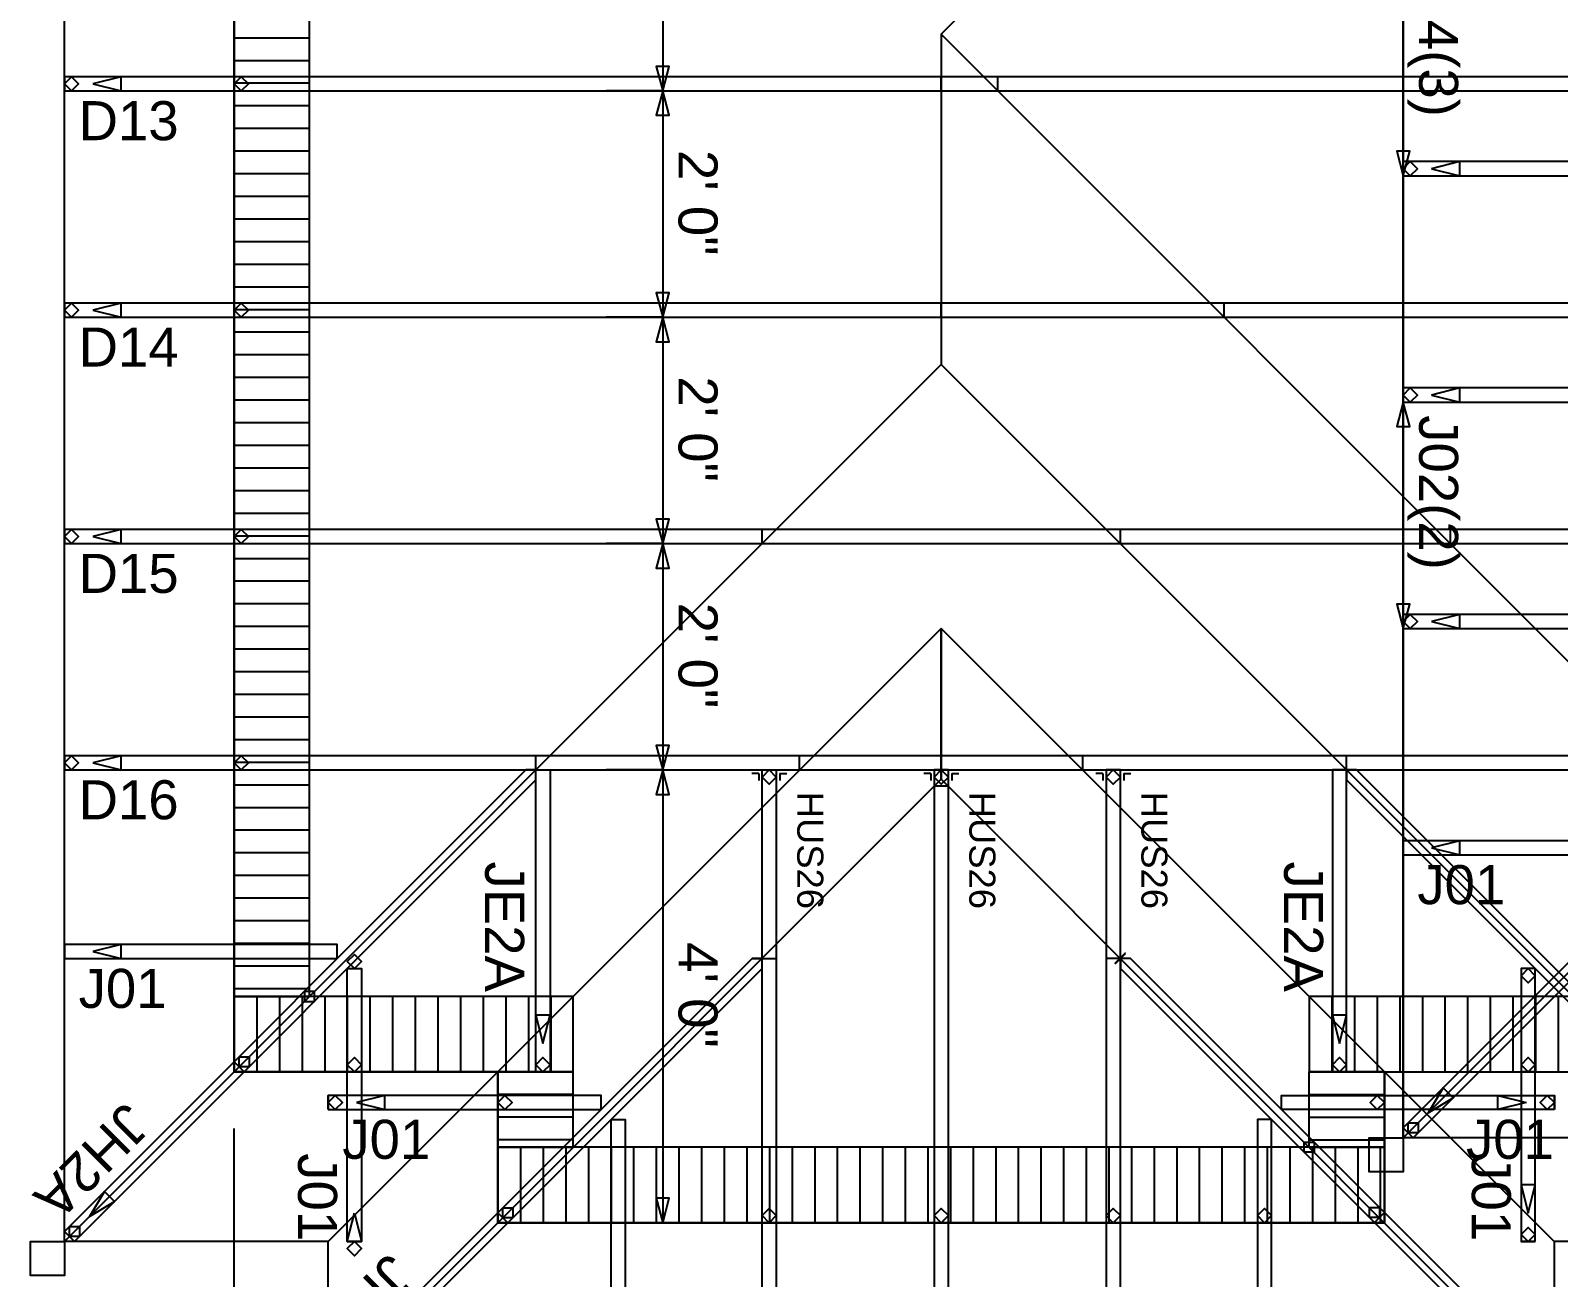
# Model space of a CAD drawing. Header units: inches. Extents: x -25328 to 8149, y -5530 to 4336.
# Drawn here: x 1076.5 to 1238.5, y 2535.3 to 2667.5 of the extents above; entities that cross this region are included whole.
import ezdxf

# ---------------------------------------------------------------- set-up
doc = ezdxf.new("R2010")
doc.units = ezdxf.units.IN
doc.header["$LTSCALE"] = 16
doc.header["$MEASUREMENT"] = 0
for name, color, linetype in [('1st_Floor_Labels_Connector', 7, 'CONTINUOUS'), ('1st_Floor_Labels_Engineering_Mem', 7, 'CONTINUOUS'), ('1st_Floor_Objects_Connectors', 7, 'CONTINUOUS'), ('1st_Floor_Objects_Dimensions', 7, 'CONTINUOUS'), ('1st_Floor_Objects_Planes', 7, 'CONTINUOUS'), ('1st_Floor_Objects_Roof_Framing', 40, 'CONTINUOUS'), ('1st_Floor_Objects_Roof_Truss', 40, 'CONTINUOUS'), ('1st_Floor_Objects_Roof_Truss_Pro', 7, 'CONTINUOUS'), ('1st_Floor_Objects_Walls', 7, 'CONTINUOUS')]:
    doc.layers.add(name, color=color, linetype=linetype)
doc.styles.add('ARIAL', font='arial.ttf', dxfattribs={"height": 13.333333})

msp = doc.modelspace()

# ---------------------------------------------------------------- linework, layer by layer
at = {"layer": '1st_Floor_Labels_Engineering_Mem', "color": 7}
for p, q in [((1222.05619517, 2700.08615618), (1222.05619517, 2652.08615618)), ((1222.05619517, 2628.08615618), (1222.05619517, 2604.08615618))]:
    msp.add_line(p, q, dxfattribs=at)
for points in [[(1222.05619517, 2652.08615618), (1222.75071421, 2654.67805987), (1221.36167613, 2654.67805987), (1222.05619517, 2652.08615618)], [(1222.05619517, 2628.08615618), (1221.36167613, 2625.4942525), (1222.75071421, 2625.4942525), (1222.05619517, 2628.08615618)], [(1222.05619517, 2604.08615618), (1222.75071421, 2606.67805987), (1221.36167613, 2606.67805987), (1222.05619517, 2604.08615618)]]:
    msp.add_lwpolyline(points, close=True, dxfattribs=at).dxf.unprotected_set("ltscale", 0)
at = {"layer": '1st_Floor_Objects_Connectors', "color": 7}
for p, q in [((1153.69610301, 2588.72589617), (1152.94610301, 2588.72589617)), ((1153.69610301, 2588.72589617), (1153.69610301, 2587.97589617)), ((1155.91607371, 2588.72589617), (1155.91607371, 2587.97589617)), ((1155.91607371, 2588.72589617), (1156.66607371, 2588.72589617)), ((1171.9461793, 2588.72589617), (1171.1961793, 2588.72589617)), ((1171.9461793, 2588.72589617), (1171.9461793, 2587.97589617)), ((1174.16615001, 2588.72589617), (1174.16615001, 2587.97589617)), ((1174.16615001, 2588.72589617), (1174.91615001, 2588.72589617)), ((1190.19620982, 2588.72589617), (1189.44620982, 2588.72589617)), ((1190.19620982, 2588.72589617), (1190.19620982, 2587.97589617)), ((1192.41618052, 2588.72589617), (1192.41618052, 2587.97589617)), ((1192.41618052, 2588.72589617), (1193.16618052, 2588.72589617))]:
    msp.add_line(p, q, dxfattribs=at)
at = {"layer": '1st_Floor_Objects_Dimensions', "color": 7}
for p, q in [((1143.51589671, 2685.08588153), (1143.51589671, 2661.08588153)), ((1143.51589671, 2661.08588153), (1137.51589671, 2661.08588153)), ((1143.51589671, 2661.08588153), (1137.51589671, 2661.08588153)), ((1143.51589671, 2661.08588153), (1149.51589671, 2661.08588153)), ((1143.51589671, 2661.08588153), (1143.51589671, 2637.0859273)), ((1143.51589671, 2661.08588153), (1149.51589671, 2661.08588153)), ((1143.51589671, 2637.0859273), (1137.51589671, 2637.0859273)), ((1143.51589671, 2637.0859273), (1137.51589671, 2637.0859273)), ((1143.51589671, 2637.0859273), (1149.51589671, 2637.0859273)), ((1143.51589671, 2637.0859273), (1143.51589671, 2613.08588153)), ((1143.51589671, 2637.0859273), (1149.51589671, 2637.0859273)), ((1143.51589671, 2613.08588153), (1137.51589671, 2613.08588153)), ((1143.51589671, 2613.08588153), (1137.51589671, 2613.08588153)), ((1143.51589671, 2613.08588153), (1149.51589671, 2613.08588153)), ((1143.51589671, 2613.08588153), (1143.51589671, 2589.08588153)), ((1143.51589671, 2613.08588153), (1149.51589671, 2613.08588153)), ((1143.51589671, 2589.08588153), (1137.51589671, 2589.08588153)), ((1143.51589671, 2589.08588153), (1137.51589671, 2589.08588153)), ((1143.51589671, 2589.08588153), (1149.51589671, 2589.08588153)), ((1143.51589671, 2589.08588153), (1149.51589671, 2589.08588153)), ((1143.51589671, 2589.08588153), (1143.51589671, 2541.0861333)), ((1098.05611888, 2479.05775958), (1098.05611888, 2551.08586627)), ((1143.51589671, 2541.0861333), (1137.51589671, 2541.0861333)), ((1143.51589671, 2541.0861333), (1149.51589671, 2541.0861333))]:
    msp.add_line(p, q, dxfattribs=at)
for points in [[(1143.51589671, 2661.08588153), (1144.21041575, 2663.67778521), (1142.82137767, 2663.67778521), (1143.51589671, 2661.08588153)], [(1143.51589671, 2661.08588153), (1142.82137767, 2658.49397784), (1144.21041575, 2658.49397784), (1143.51589671, 2661.08588153)], [(1143.51589671, 2637.0859273), (1144.21041575, 2639.67783099), (1142.82137767, 2639.67783099), (1143.51589671, 2637.0859273)], [(1143.51589671, 2637.0859273), (1142.82137767, 2634.49402362), (1144.21041575, 2634.49402362), (1143.51589671, 2637.0859273)], [(1143.51589671, 2613.08588153), (1144.21041575, 2615.67778521), (1142.82137767, 2615.67778521), (1143.51589671, 2613.08588153)], [(1143.51589671, 2613.08588153), (1142.82137767, 2610.49397784), (1144.21041575, 2610.49397784), (1143.51589671, 2613.08588153)], [(1143.51589671, 2589.08588153), (1144.21041575, 2591.67778521), (1142.82137767, 2591.67778521), (1143.51589671, 2589.08588153)], [(1143.51589671, 2589.08588153), (1142.82137767, 2586.49397784), (1144.21041575, 2586.49397784), (1143.51589671, 2589.08588153)], [(1143.51589671, 2541.0861333), (1144.21041575, 2543.67803698), (1142.82137767, 2543.67803698), (1143.51589671, 2541.0861333)]]:
    msp.add_lwpolyline(points, close=True, dxfattribs=at).dxf.unprotected_set("ltscale", 0)
at = {"layer": '1st_Floor_Objects_Planes', "color": 70}
for p, q in [((1080.05602732, 2539.08586627), (1080.05593577, 3211.08595782)), ((1080.05621043, 2539.0860036), (1080.05602732, 3211.08595782)), ((1398.55590525, 2892.58603411), (1173.0560731, 2667.08624774)), ((1173.05616465, 2667.08620196), (1398.55590525, 2892.58603411)), ((1222.05619517, 2550.08615618), (1415.05650035, 2743.08655291)), ((1415.05654612, 2743.08646136), (1222.05619517, 2550.08620196)), ((1222.05619517, 2686.08641558), (1222.05619517, 2550.08633929)), ((1222.05619517, 2550.08620196), (1222.05619517, 2686.08614092)), ((1173.0560731, 2667.08624774), (1173.0560731, 2632.08595782)), ((1240.05628672, 2600.08612567), (1173.05616465, 2667.08629351)), ((1173.05616465, 2667.08629351), (1173.05616465, 2632.0860036)), ((1240.05624095, 2600.08612567), (1173.05616465, 2667.08620196)), ((1173.0560731, 2632.08595782), (1080.05602732, 2539.08586627)), ((1080.05602732, 2539.08588915), (1173.05616465, 2632.08595782)), ((1173.05616465, 2632.0860036), (1266.05630198, 2539.0857976)), ((1173.05616465, 2632.08595782), (1266.05621043, 2539.08588915)), ((1108.02749339, 2539.08586627), (1173.0417451, 2604.10020953)), ((1173.04169932, 2604.10016375), (1108.02749339, 2539.08588915)), ((1238.05604258, 2539.08588915), (1173.04169932, 2604.10016375)), ((1173.04183665, 2588.10040789), (1173.0417451, 2604.10020953)), ((1173.0417451, 2604.10020953), (1238.05604258, 2539.08591204)), ((1173.0417451, 2604.10020953), (1173.04183665, 2588.10040789)), ((1108.02721873, 2523.08615618), (1173.0417451, 2588.10036212)), ((1173.04183665, 2588.10040789), (1108.02758494, 2523.08636218)), ((1173.0417451, 2588.10036212), (1238.05595103, 2523.0861333)), ((1238.05608836, 2523.08597308), (1173.04183665, 2588.10040789)), ((1365.05634776, 2550.08615618), (1222.05619517, 2550.08615618)), ((1108.02749339, 2539.08588915), (1080.05602732, 2539.08588915)), ((1108.02740184, 2539.08584338), (1080.05602732, 2539.08584338)), ((1108.02749339, 2523.08633929), (1108.02749339, 2539.08595782)), ((1108.02758494, 2523.08636218), (1108.02749339, 2539.08586627)), ((1238.05604258, 2539.08591204), (1238.05608836, 2523.08597308)), ((1266.05621043, 2539.08588915), (1238.05604258, 2539.08588915)), ((1238.05608836, 2539.08572894), (1238.05608836, 2523.08604174))]:
    msp.add_line(p, q, dxfattribs=at)
at = {"layer": '1st_Floor_Objects_Planes', "color": 7}
for p, q in [((1098.05611888, 2557.08604937), (1098.05602732, 3193.08595782)), ((1126.02740184, 2557.08586627), (1098.05602732, 2557.08586627)), ((1126.02749339, 2541.08633929), (1126.02749339, 2557.08595782)), ((1220.05604258, 2557.08582049), (1220.05604258, 2541.08615618)), ((1220.05599681, 2541.08617907), (1126.02740184, 2541.08620196))]:
    msp.add_line(p, q, dxfattribs=at)
at = {"layer": '1st_Floor_Objects_Roof_Framing', "color": 40}
for points in [[(1080.05602732, 2661.8359273), (1080.80602732, 2662.5859273), (1081.55602732, 2661.8359273), (1080.80602732, 2661.0859273)], [(1083.05602732, 2661.83588153), (1086.05602732, 2661.08588153), (1086.05602732, 2662.58588153)], [(1098.05602732, 2661.8359273), (1098.80602732, 2662.5859273), (1099.55602732, 2661.8359273), (1098.80602732, 2661.0859273)], [(1222.05619517, 2652.83615618), (1222.80619517, 2653.58615618), (1223.55619517, 2652.83615618), (1222.80619517, 2652.08615618)], [(1225.05619517, 2652.83615618), (1228.05619517, 2652.08615618), (1228.05619517, 2653.58615618)], [(1080.05602732, 2637.8359273), (1080.80602732, 2638.5859273), (1081.55602732, 2637.8359273), (1080.80602732, 2637.0859273)], [(1083.05602732, 2637.8359273), (1086.05602732, 2637.0859273), (1086.05602732, 2638.5859273)], [(1098.05602732, 2637.8359273), (1098.80602732, 2638.5859273), (1099.55602732, 2637.8359273), (1098.80602732, 2637.0859273)], [(1222.05619517, 2628.83615618), (1222.80619517, 2629.58615618), (1223.55619517, 2628.83615618), (1222.80619517, 2628.08615618)], [(1225.05619517, 2628.83615618), (1228.05619517, 2628.08615618), (1228.05619517, 2629.58615618)], [(1080.05621043, 2613.83588153), (1080.80621043, 2614.58588153), (1081.55621043, 2613.83588153), (1080.80621043, 2613.08588153)], [(1083.05621043, 2613.83588153), (1086.05621043, 2613.08588153), (1086.05621043, 2614.58588153)], [(1098.05602732, 2613.83588153), (1098.80602732, 2614.58588153), (1099.55602732, 2613.83588153), (1098.80602732, 2613.08588153)], [(1222.05619517, 2604.83615618), (1222.80619517, 2605.58615618), (1223.55619517, 2604.83615618), (1222.80619517, 2604.08615618)], [(1225.05619517, 2604.83615618), (1228.05619517, 2604.08615618), (1228.05619517, 2605.58615618)], [(1080.05621043, 2589.83588153), (1080.80621043, 2590.58588153), (1081.55621043, 2589.83588153), (1080.80621043, 2589.08588153)], [(1083.05621043, 2589.83588153), (1086.05621043, 2589.08588153), (1086.05621043, 2590.58588153)], [(1098.05602732, 2589.83588153), (1098.80602732, 2590.58588153), (1099.55602732, 2589.83588153), (1098.80602732, 2589.08588153)], [(1154.80608836, 2589.08588153), (1154.05608836, 2588.33588153), (1154.80608836, 2587.58588153), (1155.55608836, 2588.33588153)], [(1173.05616465, 2589.08588153), (1172.30616465, 2588.33588153), (1173.05616465, 2587.58588153), (1173.80616465, 2588.33588153)], [(1191.30619517, 2589.08588153), (1190.55619517, 2588.33588153), (1191.30619517, 2587.58588153), (1192.05619517, 2588.33588153)], [(1225.05619517, 2580.83615618), (1228.05619517, 2580.08615618), (1228.05619517, 2581.58615618)], [(1083.05621043, 2569.83586627), (1086.05621043, 2569.08586627), (1086.05621043, 2570.58586627)], [(1110.80621043, 2568.02522784), (1110.05621043, 2568.77522784), (1110.80621043, 2569.52522784), (1111.55621043, 2568.77522784)], [(1235.30621043, 2568.02522784), (1234.55621043, 2567.27522784), (1235.30621043, 2566.52522784), (1236.05621043, 2567.27522784)], [(1105.52581492, 2565.61624652), (1105.52581492, 2564.55560809), (1106.5865449, 2564.55560809), (1106.5865449, 2565.61624652)], [(1130.80608836, 2560.08586627), (1131.55608836, 2563.08586627), (1130.05608836, 2563.08586627)], [(1215.30619517, 2560.08586627), (1216.05619517, 2563.08586627), (1214.55619517, 2563.08586627)], [(1098.58648387, 2557.61623126), (1098.58639232, 2558.67686968), (1099.6471223, 2558.67686968), (1099.6471223, 2557.61618548)], [(1110.80611888, 2557.08586627), (1110.05611888, 2557.83586627), (1110.80611888, 2558.58586627), (1111.55611888, 2557.83586627)], [(1130.80608836, 2557.08586627), (1130.05608836, 2557.83586627), (1130.80608836, 2558.58586627), (1131.55608836, 2557.83586627)], [(1215.30610362, 2557.08586627), (1214.55605784, 2557.83586627), (1215.30610362, 2558.58591204), (1216.0561494, 2557.83586627)], [(1235.30625621, 2557.08591204), (1234.55625621, 2557.83591204), (1235.30625621, 2558.58591204), (1236.05625621, 2557.83591204)], [(1108.02749339, 2553.83620196), (1108.77749339, 2554.58620196), (1109.52749339, 2553.83620196), (1108.77749339, 2553.08620196)], [(1111.02749339, 2553.83620196), (1114.02749339, 2553.08620196), (1114.02749339, 2554.58620196)], [(1126.02749339, 2553.83620196), (1126.77749339, 2554.58620196), (1127.52749339, 2553.83620196), (1126.77749339, 2553.08620196)], [(1220.05608836, 2553.83601885), (1219.30608836, 2554.58601885), (1218.55608836, 2553.83601885), (1219.30608836, 2553.08601885)], [(1224.70774546, 2552.73798113), (1227.35943309, 2554.32893878), (1226.29870311, 2555.38962298)], [(1235.08511058, 2553.83597308), (1232.08511058, 2553.08597308), (1232.08511058, 2554.58597308)], [(1238.08511058, 2553.8359273), (1237.33511058, 2554.5859273), (1236.58511058, 2553.8359273), (1237.33511058, 2553.0859273)], [(1222.58637706, 2550.61661273), (1222.58633128, 2551.67729693), (1223.64706126, 2551.67729693), (1223.64706126, 2550.61661273)], [(1211.54021922, 2548.57059222), (1211.54021922, 2549.63118487), (1212.60081187, 2549.63118487), (1212.60085765, 2548.57052355)], [(1222.05619517, 2550.08615618), (1222.05619517, 2546.48616534), (1218.45620433, 2546.48616534), (1218.45620433, 2550.08615618)], [(1235.30634776, 2542.08588915), (1236.05634776, 2545.08588915), (1234.55634776, 2545.08588915)], [(1082.70776072, 2541.73750811), (1085.35940257, 2543.32848864), (1084.29876414, 2544.38917285)], [(1110.80593577, 2542.08586627), (1111.55593577, 2539.08586627), (1110.05593577, 2539.08586627)], [(1126.55794993, 2541.61640673), (1126.55794993, 2542.67706805), (1127.61867991, 2542.67711382), (1127.61858836, 2541.61638384)], [(1154.80608836, 2541.08615618), (1154.05608836, 2541.83615618), (1154.80608836, 2542.58615618), (1155.55608836, 2541.83615618)], [(1173.05616465, 2541.0861333), (1172.30616465, 2541.8361333), (1173.05616465, 2542.5861333), (1173.80616465, 2541.8361333)], [(1191.30619517, 2541.08611041), (1190.55619517, 2541.83611041), (1191.30619517, 2542.58611041), (1192.05619517, 2541.83611041)], [(1207.33497325, 2541.08617907), (1206.58497325, 2541.83617907), (1207.33497325, 2542.58617907), (1208.08497325, 2541.83620196)], [(1219.52590648, 2541.64547473), (1218.46526805, 2541.64545184), (1218.46526805, 2542.70606738), (1219.52590648, 2542.70606738)], [(1080.58648387, 2539.61623126), (1080.58648387, 2540.67689257), (1081.6471223, 2540.67689257), (1081.6471223, 2539.61620837)], [(1235.30634776, 2539.08588915), (1234.55634776, 2539.83588915), (1235.30634776, 2540.58588915), (1236.05634776, 2539.83588915)], [(1080.05621043, 2539.08582049), (1080.05621043, 2535.48582965), (1076.45617381, 2535.48582965), (1076.45617381, 2539.08582049)], [(1110.80593577, 2539.08586627), (1110.05593577, 2538.33586627), (1110.80593577, 2537.58586627), (1111.55593577, 2538.33586627)]]:
    msp.add_lwpolyline(points, close=True, dxfattribs=at).dxf.unprotected_set("ltscale", 0)
at = {"layer": '1st_Floor_Objects_Roof_Truss', "color": 40}
for p, q in [((1173.05616465, 2661.08588153), (1173.05616465, 2662.5859273)), ((1173.05616465, 2661.08588153), (1173.05616465, 2662.5859273)), ((1179.05653086, 2661.08588153), (1179.05653086, 2662.5859273)), ((1179.05653086, 2661.08588153), (1179.05653086, 2662.5859273)), ((1222.05619517, 2652.08615618), (1222.05619517, 2653.58615618)), ((1173.05616465, 2637.0859273), (1173.05616465, 2638.5859273)), ((1173.05616465, 2637.0859273), (1173.05616465, 2638.5859273)), ((1203.05648509, 2637.0859273), (1203.05648509, 2638.5859273)), ((1203.05648509, 2637.0859273), (1203.05648509, 2638.5859273)), ((1222.05619517, 2628.08615618), (1222.05619517, 2629.58615618)), ((1098.05602732, 2613.08588153), (1098.05602732, 2614.58588153)), ((1154.05599681, 2613.08588153), (1154.05599681, 2614.58588153)), ((1154.05599681, 2613.08588153), (1154.05599681, 2614.58588153)), ((1192.05619517, 2613.08588153), (1192.05619517, 2614.58588153)), ((1192.05619517, 2613.08588153), (1192.05619517, 2614.58588153)), ((1227.05648509, 2613.08588153), (1227.05648509, 2614.58588153)), ((1227.05648509, 2613.08588153), (1227.05648509, 2614.58588153)), ((1222.05619517, 2604.08615618), (1222.05619517, 2605.58615618)), ((1098.05602732, 2589.08588153), (1098.05602732, 2590.58588153)), ((1130.05599681, 2589.08588153), (1130.05599681, 2590.58588153)), ((1130.05599681, 2589.08588153), (1130.05599681, 2590.58588153)), ((1158.02746287, 2589.08588153), (1158.02746287, 2590.58588153)), ((1158.02746287, 2589.08588153), (1158.02746287, 2590.58588153)), ((1173.0417451, 2589.08588153), (1173.0417451, 2590.58588153)), ((1173.0417451, 2589.08588153), (1173.0417451, 2590.58588153)), ((1188.05602732, 2589.08588153), (1188.05602732, 2590.58588153)), ((1188.05602732, 2589.08588153), (1188.05602732, 2590.58588153)), ((1216.05619517, 2589.08588153), (1216.05619517, 2590.58588153)), ((1216.05619517, 2589.08588153), (1216.05619517, 2590.58588153)), ((1128.99554148, 2589.08588153), (1130.05608836, 2589.08588153)), ((1128.99554148, 2589.08588153), (1130.05608836, 2589.08588153)), ((1130.05608836, 2588.02510577), (1130.05608836, 2589.08588153)), ((1130.05608836, 2588.02510577), (1130.05608836, 2589.08588153)), ((1130.05608836, 2589.08588153), (1131.55608836, 2589.08588153)), ((1130.05608836, 2589.08588153), (1131.55608836, 2589.08588153)), ((1154.05608836, 2589.08588153), (1155.55608836, 2589.08588153)), ((1173.80616465, 2589.08588153), (1172.30616465, 2589.08588153)), ((1192.05619517, 2589.08588153), (1190.55619517, 2589.08588153)), ((1216.05619517, 2589.08588153), (1214.5561494, 2589.08588153)), ((1216.05619517, 2589.08588153), (1214.5561494, 2589.08588153)), ((1217.11687938, 2589.08588153), (1216.05619517, 2589.08588153)), ((1216.05619517, 2588.02533465), (1216.05619517, 2589.08588153)), ((1217.11687938, 2589.08588153), (1216.05619517, 2589.08588153)), ((1216.05619517, 2588.02533465), (1216.05619517, 2589.08588153)), ((1173.80616465, 2587.36487322), (1172.30616465, 2587.36487322)), ((1173.80616465, 2587.36487322), (1172.30616465, 2587.36487322)), ((1152.99544993, 2569.11461382), (1154.05608836, 2569.11452227)), ((1152.99544993, 2569.11461382), (1154.05608836, 2569.11452227)), ((1154.05608836, 2569.11484271), (1155.55608836, 2569.11484271)), ((1154.05608836, 2569.11484271), (1155.55608836, 2569.11484271)), ((1154.05608836, 2568.0539754), (1154.05608836, 2569.11452227)), ((1154.05608836, 2568.0539754), (1154.05608836, 2569.11452227)), ((1192.05619517, 2569.08591204), (1190.55619517, 2569.08591204)), ((1192.05619517, 2569.08591204), (1190.55619517, 2569.08591204)), ((1193.11678782, 2569.11534625), (1192.05619517, 2569.11520892)), ((1193.11678782, 2569.11534625), (1192.05619517, 2569.11520892)), ((1192.05619517, 2568.05466204), (1192.05619517, 2569.11520892)), ((1192.05619517, 2568.05466204), (1192.05619517, 2569.11520892)), ((1099.11675731, 2557.08586627), (1098.05621043, 2558.14655047)), ((1130.05608836, 2557.08586627), (1131.55608836, 2557.08586627)), ((1130.05608836, 2557.08586627), (1131.55608836, 2557.08586627)), ((1216.05619517, 2557.08586627), (1214.5561494, 2557.08586627)), ((1216.05619517, 2557.08586627), (1214.5561494, 2557.08586627)), ((1223.11674205, 2550.08629351), (1222.0561494, 2551.14688616)), ((1127.08822337, 2541.08622485), (1126.02758494, 2542.1468175)), ((1220.05599681, 2542.17599993), (1218.99540416, 2541.11526995)), ((1081.11684886, 2539.08595782), (1080.05621043, 2540.14664202)), ((1154.05608836, 2541.08620196), (1155.55608836, 2541.08620196)), ((1173.80616465, 2541.08620196), (1172.30616465, 2541.08620196)), ((1192.05619517, 2541.08620196), (1190.55619517, 2541.08620196))]:
    msp.add_line(p, q, dxfattribs=at)
for points in [[(1080.05602732, 2661.08588153), (1241.80613414, 2661.08588153), (1241.80613414, 2661.83588153), (1241.80613414, 2662.58588153), (1080.05602732, 2662.58588153), (1080.05602732, 2661.83588153)], [(1222.05619517, 2652.08615618), (1262.55619517, 2652.08615618), (1262.55619517, 2652.83615618), (1262.55619517, 2653.58615618), (1222.05619517, 2653.58615618), (1222.05619517, 2652.83615618)], [(1080.05602732, 2637.0859273), (1241.80613414, 2637.0859273), (1241.80613414, 2637.8359273), (1241.80613414, 2638.5859273), (1080.05602732, 2638.5859273), (1080.05602732, 2637.8359273)], [(1222.05619517, 2628.08615618), (1262.55619517, 2628.08615618), (1262.55619517, 2628.83615618), (1262.55619517, 2629.58615618), (1222.05619517, 2629.58615618), (1222.05619517, 2628.83615618)], [(1080.05621043, 2613.08588153), (1247.05627147, 2613.08588153), (1247.05627147, 2613.83588153), (1247.05627147, 2614.58588153), (1080.05621043, 2614.58588153), (1080.05621043, 2613.83588153)], [(1222.05619517, 2604.08615618), (1262.55619517, 2604.08615618), (1262.55619517, 2604.83615618), (1262.55619517, 2605.58615618), (1222.05619517, 2605.58615618), (1222.05619517, 2604.83615618)], [(1080.05621043, 2589.08588153), (1247.05627147, 2589.08588153), (1247.05627147, 2589.83588153), (1247.05627147, 2590.58588153), (1080.05621043, 2590.58588153), (1080.05621043, 2589.83588153)], [(1223.11678782, 2550.08624774), (1262.5561494, 2589.5254262), (1262.55619517, 2590.58601885), (1261.49551097, 2590.58606463), (1222.0561494, 2551.14688616), (1222.58651439, 2550.61656695)], [(1081.11675731, 2539.08588915), (1130.05608836, 2588.02515154), (1130.05608836, 2589.08588153), (1128.99554148, 2589.08588153), (1080.05611888, 2540.14657336), (1080.58648387, 2539.61620837)], [(1130.05608836, 2557.08586627), (1130.05608836, 2589.08588153), (1130.80608836, 2589.08588153), (1131.55608836, 2589.08588153), (1131.55608836, 2557.08586627), (1130.80608836, 2557.08586627)], [(1154.05608836, 2523.0861333), (1154.05608836, 2589.08588153), (1154.80608836, 2589.08588153), (1155.55608836, 2589.08588153), (1155.55608836, 2523.0861333), (1154.80608836, 2523.0861333)], [(1173.80616465, 2523.0861333), (1173.80616465, 2589.08588153), (1173.05616465, 2589.08588153), (1172.30616465, 2589.08588153), (1172.30616465, 2523.0861333), (1173.05616465, 2523.0861333)], [(1192.05619517, 2523.0861333), (1192.05619517, 2589.08588153), (1191.30619517, 2589.08588153), (1190.55619517, 2589.08588153), (1190.55619517, 2523.0861333), (1191.30619517, 2523.0861333)], [(1216.05619517, 2557.08586627), (1216.05619517, 2589.08588153), (1215.30619517, 2589.08588153), (1214.55619517, 2589.08588153), (1214.55619517, 2557.08586627), (1215.30619517, 2557.08586627)], [(1266.05621043, 2540.14650469), (1217.11687938, 2589.08588153), (1216.05619517, 2589.08588153), (1216.05624095, 2588.02528887), (1264.995572, 2539.08586627), (1265.52589122, 2539.61618548)], [(1109.08822337, 2523.08620196), (1154.05608836, 2568.05383807), (1154.05608836, 2569.11452227), (1152.99544993, 2569.11452227), (1108.02758494, 2524.14684039), (1108.55794993, 2523.61652117)], [(1192.58656016, 2569.64557391), (1192.55817881, 2569.67395526), (1192.02781382, 2569.14359027), (1191.49754039, 2568.61331683), (1191.52587596, 2568.5848897), (1192.05624095, 2569.11525469)], [(1238.05613414, 2524.17570239), (1193.11692515, 2569.11520892), (1192.05619517, 2569.11520892), (1192.0563325, 2568.05447894), (1236.99544993, 2523.11504107), (1237.52581492, 2523.64536028)]]:
    msp.add_lwpolyline(points, close=True, dxfattribs=at).dxf.unprotected_set("ltscale", 0)
at = {"layer": '1st_Floor_Objects_Roof_Truss_Pro', "color": 7}
for p, q in [((1222.05619517, 2580.08615618), (1222.05619517, 2581.58615618)), ((1080.05621043, 2569.08586627), (1080.05621043, 2570.58586627)), ((1098.05602732, 2569.08586627), (1098.05602732, 2570.58586627)), ((1108.99548045, 2569.08586627), (1108.99548045, 2570.58586627)), ((1108.99548045, 2569.08586627), (1108.99548045, 2570.58586627)), ((1110.05621043, 2568.02522784), (1111.55621043, 2568.02522784)), ((1110.05621043, 2568.02522784), (1111.55621043, 2568.02522784)), ((1236.05621043, 2568.02522784), (1234.55621043, 2568.02522784)), ((1236.05621043, 2568.02522784), (1234.55621043, 2568.02522784)), ((1110.05611888, 2557.08586627), (1111.55611888, 2557.08586627)), ((1236.05625621, 2557.08591204), (1234.55625621, 2557.08591204)), ((1108.02749339, 2553.08620196), (1108.02749339, 2554.58620196)), ((1126.02749339, 2553.08620196), (1126.02749339, 2554.58620196)), ((1136.96694651, 2553.08620196), (1136.96694651, 2554.58620196)), ((1136.96694651, 2553.08620196), (1136.96694651, 2554.58620196)), ((1209.14597789, 2553.08611041), (1209.14597789, 2554.58606463)), ((1209.14597789, 2553.08611041), (1209.14597789, 2554.58606463)), ((1220.05608836, 2553.08606463), (1220.05608836, 2554.58601885)), ((1238.08511058, 2553.08597308), (1238.08511058, 2554.5859273)), ((1138.02749339, 2552.0254262), (1139.52749339, 2552.0254262)), ((1138.02749339, 2552.0254262), (1139.52749339, 2552.0254262)), ((1208.08483592, 2552.02588397), (1206.58492747, 2552.02583819)), ((1208.08483592, 2552.02588397), (1206.58492747, 2552.02583819)), ((1138.02749339, 2541.08620196), (1139.52749339, 2541.08620196)), ((1208.08492747, 2541.08622485), (1206.58497325, 2541.08622485)), ((1110.05593577, 2539.08586627), (1111.55593577, 2539.08586627)), ((1236.05634776, 2539.08588915), (1234.55634776, 2539.08588915))]:
    msp.add_line(p, q, dxfattribs=at)
for points in [[(1222.05619517, 2580.08615618), (1250.99551097, 2580.08615618), (1250.99551097, 2580.83615618), (1250.99551097, 2581.58615618), (1222.05619517, 2581.58615618), (1222.05619517, 2580.83615618)], [(1080.05621043, 2569.08586627), (1108.99548045, 2569.08586627), (1108.99548045, 2569.83586627), (1108.99548045, 2570.58586627), (1080.05621043, 2570.58586627), (1080.05621043, 2569.83586627)], [(1110.05593577, 2539.08586627), (1110.05621043, 2568.02522784), (1110.80621043, 2568.02522784), (1111.55621043, 2568.02522784), (1111.55593577, 2539.08586627), (1110.80593577, 2539.08586627)], [(1236.05634776, 2539.08588915), (1236.05621043, 2568.02522784), (1235.30621043, 2568.02522784), (1234.55621043, 2568.02522784), (1234.55634776, 2539.08588915), (1235.30634776, 2539.08588915)], [(1108.02749339, 2553.08620196), (1136.96694651, 2553.08620196), (1136.96694651, 2553.83620196), (1136.96694651, 2554.58620196), (1108.02749339, 2554.58620196), (1108.02749339, 2553.83620196)], [(1238.08511058, 2553.08597308), (1209.14597789, 2553.08611041), (1209.14597789, 2553.83611041), (1209.14597789, 2554.58611041), (1238.08511058, 2554.58597308), (1238.08511058, 2553.83597308)], [(1138.02749339, 2523.08620196), (1138.02749339, 2552.0254262), (1138.77749339, 2552.0254262), (1139.52749339, 2552.0254262), (1139.52749339, 2523.08620196), (1138.77749339, 2523.08620196)], [(1208.0850648, 2523.08617907), (1208.08488169, 2552.02579241), (1207.33492747, 2552.02574664), (1206.58492747, 2552.02574664), (1206.5850648, 2523.08617907), (1207.3350648, 2523.08617907)]]:
    msp.add_lwpolyline(points, close=True, dxfattribs=at).dxf.unprotected_set("ltscale", 0)
at = {"layer": '1st_Floor_Objects_Walls', "color": 7}
for p, q in [((1106.05608836, 2666.68845111), (1098.05621043, 2666.68845111)), ((1106.05608836, 2664.28844195), (1098.05621043, 2664.28844195)), ((1106.05608836, 2661.88843279), (1098.05621043, 2661.88843279)), ((1106.05608836, 2659.48842364), (1098.05621043, 2659.48842364)), ((1106.05608836, 2657.08841448), (1098.05621043, 2657.08841448)), ((1106.05608836, 2654.68840533), (1098.05621043, 2654.68840533)), ((1106.05608836, 2652.28839617), (1098.05621043, 2652.28839617)), ((1106.05608836, 2649.88838702), (1098.05621043, 2649.88838702)), ((1106.05608836, 2647.48837786), (1098.05621043, 2647.48837786)), ((1106.05608836, 2645.08836871), (1098.05621043, 2645.08836871)), ((1106.05608836, 2642.68835955), (1098.05621043, 2642.68835955)), ((1106.05608836, 2640.2883504), (1098.05621043, 2640.2883504)), ((1106.05608836, 2637.88834124), (1098.05621043, 2637.88834124)), ((1106.05608836, 2635.48833209), (1098.05621043, 2635.48833209)), ((1106.05608836, 2633.08832293), (1098.05621043, 2633.08832293)), ((1106.05608836, 2630.68831378), (1098.05621043, 2630.68831378)), ((1106.05608836, 2628.28830462), (1098.05621043, 2628.28830462)), ((1106.05608836, 2625.88829547), (1098.05621043, 2625.88829547)), ((1106.05608836, 2623.48828631), (1098.05621043, 2623.48828631)), ((1106.05608836, 2621.08827716), (1098.05621043, 2621.08827716)), ((1106.05608836, 2618.688268), (1098.05621043, 2618.688268)), ((1106.05608836, 2616.28825884), (1098.05621043, 2616.28825884)), ((1106.05608836, 2613.88824969), (1098.05621043, 2613.88824969)), ((1106.05608836, 2611.48824053), (1098.05621043, 2611.48824053)), ((1106.05608836, 2609.08823138), (1098.05621043, 2609.08823138)), ((1106.05608836, 2606.68822222), (1098.05621043, 2606.68822222)), ((1106.05608836, 2604.28821307), (1098.05621043, 2604.28821307)), ((1106.05608836, 2601.88820391), (1098.05621043, 2601.88820391)), ((1106.05608836, 2599.48819476), (1098.05621043, 2599.48819476)), ((1106.05608836, 2597.0881856), (1098.05621043, 2597.0881856)), ((1106.05608836, 2594.68817645), (1098.05621043, 2594.68817645)), ((1106.05608836, 2592.28816729), (1098.05621043, 2592.28816729)), ((1106.05608836, 2589.88815814), (1098.05621043, 2589.88815814)), ((1106.05608836, 2587.48814898), (1098.05621043, 2587.48814898)), ((1106.05608836, 2585.08813983), (1098.05621043, 2585.08813983)), ((1106.05608836, 2582.68813067), (1098.05621043, 2582.68813067)), ((1106.05608836, 2580.28812152), (1098.05621043, 2580.28812152)), ((1106.05608836, 2577.88811236), (1098.05621043, 2577.88811236)), ((1106.05608836, 2575.4881032), (1098.05621043, 2575.4881032)), ((1106.05608836, 2573.08809405), (1098.05621043, 2573.08809405)), ((1106.05608836, 2570.68808489), (1098.05621043, 2570.68808489)), ((1106.05608836, 2568.28807574), (1098.05621043, 2568.28807574)), ((1106.05608836, 2565.88806658), (1098.05621043, 2565.88806658)), ((1098.05630198, 2565.08588153), (1098.05630198, 2557.08586627)), ((1100.45626536, 2565.08588153), (1100.45626536, 2557.08586627)), ((1102.85622874, 2565.08588153), (1102.85622874, 2557.08586627)), ((1105.25619212, 2565.08588153), (1105.25619212, 2557.08586627)), ((1107.6561555, 2565.08588153), (1107.6561555, 2557.08586627)), ((1110.05611888, 2565.08588153), (1110.05611888, 2557.08586627)), ((1112.45608226, 2565.08588153), (1112.45608226, 2557.08586627)), ((1114.85604564, 2565.08588153), (1114.85604564, 2557.08586627)), ((1117.25600901, 2565.08588153), (1117.25600901, 2557.08586627)), ((1119.65597239, 2565.08588153), (1119.65597239, 2557.08586627)), ((1122.05593577, 2565.08588153), (1122.05593577, 2557.08586627)), ((1124.45589915, 2565.08588153), (1124.45589915, 2557.08586627)), ((1126.85586253, 2565.08588153), (1126.85586253, 2557.08586627)), ((1129.25582591, 2565.08588153), (1129.25582591, 2557.08586627)), ((1131.65578929, 2565.08588153), (1131.65578929, 2557.08586627)), ((1214.48267833, 2565.0859273), (1214.48267833, 2557.08591204)), ((1216.88268748, 2565.0859273), (1216.88268748, 2557.08591204)), ((1219.28269664, 2565.0859273), (1219.28269664, 2557.08591204)), ((1221.68270579, 2565.0859273), (1221.68270579, 2557.08591204)), ((1224.08271495, 2565.0859273), (1224.08271495, 2557.08591204)), ((1226.4827241, 2565.0859273), (1226.4827241, 2557.08591204)), ((1228.88273326, 2565.0859273), (1228.88273326, 2557.08591204)), ((1231.28274241, 2565.0859273), (1231.28274241, 2557.08591204)), ((1233.68275157, 2565.0859273), (1233.68275157, 2557.08591204)), ((1236.08276072, 2565.0859273), (1236.08276072, 2557.08591204)), ((1238.48276988, 2565.0859273), (1238.48276988, 2557.08591204)), ((1134.02746287, 2557.08586627), (1126.02749339, 2557.08586627)), ((1212.0560731, 2557.08595782), (1220.05608836, 2557.08595782)), ((1134.02746287, 2554.68585711), (1126.02749339, 2554.68585711)), ((1212.0560731, 2554.68594866), (1220.05608836, 2554.68594866)), ((1134.02746287, 2552.28584796), (1126.02749339, 2552.28584796)), ((1212.0560731, 2552.28593951), (1220.05608836, 2552.28593951)), ((1134.02746287, 2549.8858388), (1126.02749339, 2549.8858388)), ((1212.0560731, 2549.88593035), (1220.05608836, 2549.88593035)), ((1126.02749339, 2549.08617144), (1126.02749339, 2541.08617907)), ((1128.42745677, 2549.08617144), (1128.42745677, 2541.08617907)), ((1130.82742015, 2549.08617144), (1130.82742015, 2541.08617907)), ((1133.22738353, 2549.08617144), (1133.22738353, 2541.08617907)), ((1135.6273469, 2549.08617144), (1135.6273469, 2541.08617907)), ((1138.02731028, 2549.08617144), (1138.02731028, 2541.08617907)), ((1140.42727366, 2549.08617144), (1140.42727366, 2541.08617907)), ((1142.82723704, 2549.08617144), (1142.82723704, 2541.08617907)), ((1145.22720042, 2549.08617144), (1145.22720042, 2541.08617907)), ((1147.6271638, 2549.08617144), (1147.6271638, 2541.08617907)), ((1150.02712718, 2549.08617144), (1150.02712718, 2541.08617907)), ((1152.42709056, 2549.08617144), (1152.42709056, 2541.08617907)), ((1154.82705394, 2549.08617144), (1154.82705394, 2541.08617907)), ((1157.22701732, 2549.08617144), (1157.22701732, 2541.08617907)), ((1159.62702647, 2549.08617144), (1159.62702647, 2541.08617907)), ((1162.02703563, 2549.08617144), (1162.02703563, 2541.08617907)), ((1164.42704478, 2549.08617144), (1164.42704478, 2541.08617907)), ((1166.82705394, 2549.08617144), (1166.82705394, 2541.08617907)), ((1169.22706309, 2549.08617144), (1169.22706309, 2541.08617907)), ((1171.62707225, 2549.08617144), (1171.62707225, 2541.08615618)), ((1174.0270814, 2549.08617144), (1174.0270814, 2541.08615618)), ((1176.42709056, 2549.08617144), (1176.42709056, 2541.08615618)), ((1178.82709971, 2549.08617144), (1178.82709971, 2541.08615618)), ((1181.22710887, 2549.08617144), (1181.22710887, 2541.08615618)), ((1183.62711802, 2549.08617144), (1183.62711802, 2541.08615618)), ((1186.02712718, 2549.08617144), (1186.02712718, 2541.08615618)), ((1188.42713633, 2549.08617144), (1188.42713633, 2541.08615618)), ((1190.82714549, 2549.08617144), (1190.82714549, 2541.08615618)), ((1193.22715464, 2549.08617144), (1193.22715464, 2541.08615618)), ((1195.6271638, 2549.08617144), (1195.6271638, 2541.08615618)), ((1198.02717295, 2549.08617144), (1198.02717295, 2541.08615618)), ((1200.42718211, 2549.08617144), (1200.42718211, 2541.08615618)), ((1202.82719127, 2549.08617144), (1202.82719127, 2541.08615618)), ((1205.22720042, 2549.08617144), (1205.22720042, 2541.08615618)), ((1207.62720958, 2549.08617144), (1207.62720958, 2541.08615618)), ((1210.02721873, 2549.08617144), (1210.02721873, 2541.08615618)), ((1212.42722789, 2549.08617144), (1212.42722789, 2541.08615618)), ((1214.82723704, 2549.08617144), (1214.82723704, 2541.08615618)), ((1217.2272462, 2549.08617144), (1217.2272462, 2541.08615618)), ((1219.62725535, 2549.08617144), (1219.62725535, 2541.08615618))]:
    msp.add_line(p, q, dxfattribs=at)
for points in [[(1106.05608836, 2565.08611041), (1106.05599681, 3185.08562213), (1098.05611888, 3185.08562213), (1098.05621043, 2565.08611041)], [(1106.05608836, 2565.08611041), (1106.05599681, 3185.08562213), (1098.05611888, 3185.08562213), (1098.05621043, 2565.08611041)], [(1134.02700511, 2565.08588153), (1098.05630198, 2565.08588153), (1098.05630198, 2557.08586627), (1134.02700511, 2557.08586627)], [(1134.02700511, 2565.08588153), (1098.05630198, 2565.08588153), (1098.05630198, 2557.08586627), (1134.02700511, 2557.08586627)], [(1248.05634776, 2565.0859273), (1212.08266917, 2565.0859273), (1212.08413401, 2557.08591204), (1248.05634776, 2557.08591204)], [(1248.05634776, 2565.0859273), (1212.08266917, 2565.0859273), (1212.08413401, 2557.08591204), (1248.05634776, 2557.08591204)], [(1134.02746287, 2549.08637744), (1134.02746287, 2557.08586627), (1126.02749339, 2557.08586627), (1126.02749339, 2549.08637744)], [(1134.02746287, 2549.08637744), (1134.02746287, 2557.08586627), (1126.02749339, 2557.08586627), (1126.02749339, 2549.08637744)], [(1212.0560731, 2557.08595782), (1212.0560731, 2549.08642321), (1220.05608836, 2549.08642321), (1220.05608836, 2557.08595782)], [(1212.0560731, 2557.08595782), (1212.0560731, 2549.08642321), (1220.05608836, 2549.08642321), (1220.05608836, 2557.08595782)], [(1220.05608836, 2549.08617144), (1126.02749339, 2549.08617144), (1126.02749339, 2541.08617907), (1220.05608836, 2541.08615618)], [(1220.05608836, 2549.08617144), (1126.02749339, 2549.08617144), (1126.02749339, 2541.08617907), (1220.05608836, 2541.08615618)]]:
    msp.add_lwpolyline(points, close=True, dxfattribs=at).dxf.unprotected_set("ltscale", 0)

# ---------------------------------------------------------------- texts
at = {"layer": '1st_Floor_Labels_Connector', "color": 7, "char_height": 2.76000005, "attachment_point": 1, "rotation": 270, "style": 'ARIAL'}
for insert in [(1160.54108897, 2586.77596026), (1178.79121104, 2586.77596026), (1197.04119578, 2586.77596026)]:
    msp.add_mtext('HUS26', dxfattribs=dict(at, insert=insert))
at = {"layer": '1st_Floor_Labels_Engineering_Mem', "color": 7, "char_height": 4.139999986, "attachment_point": 1, "style": 'ARIAL'}
for s, insert, rotation in [('J04(3)', (1227.87624827, 2674.72092181), 270), ('D13', (1081.55602732, 2659.99837237), 0.0000025045), ('D14', (1081.55602732, 2635.99841815), 0.0000025045), ('J02(2)', (1227.87807933, 2626.70155841), 270), ('D15', (1081.55621043, 2611.99837237), 0.0000025045), ('D16', (1081.55621043, 2587.99837237), 0.0000025045), ('JE2A', (1128.81554881, 2579.38298541), 270), ('JE2A', (1213.55657664, 2579.38124591), 270), ('J01', (1223.55619517, 2578.99864703), 0.0000025045), ('J01', (1081.55621043, 2567.99835711), 0.0000025045), ('JH2A', (1089.44604197, 2551.07428485), 224.9999543515), ('J01', (1109.52749339, 2551.9986928), 0.0000025045), ('J01', (1228.7183961, 2551.99841815), 359.9997361271), ('J01', (1108.9686555, 2548.45253497), 269.9994535848), ('J01', (1233.46879283, 2548.45248919), 270.0002663774), ('JH2B', (1117.41741648, 2535.0746892), 224.9998450685)]:
    msp.add_mtext(s, dxfattribs=dict(at, insert=insert, rotation=rotation))
at = {"layer": '1st_Floor_Objects_Dimensions', "color": 7, "char_height": 4.139999986, "attachment_point": 1, "rotation": 270, "style": 'ARIAL'}
for s, insert in [('2\' 0" ', (1149.32427684, 2654.82339984)), ('2\' 0" ', (1149.32427684, 2630.82339984)), ('2\' 0" ', (1149.32427684, 2606.82335406)), ('4\' 0" ', (1149.32427684, 2570.82349139))]:
    msp.add_mtext(s, dxfattribs=dict(at, insert=insert))

doc.saveas('drawing.dxf')
